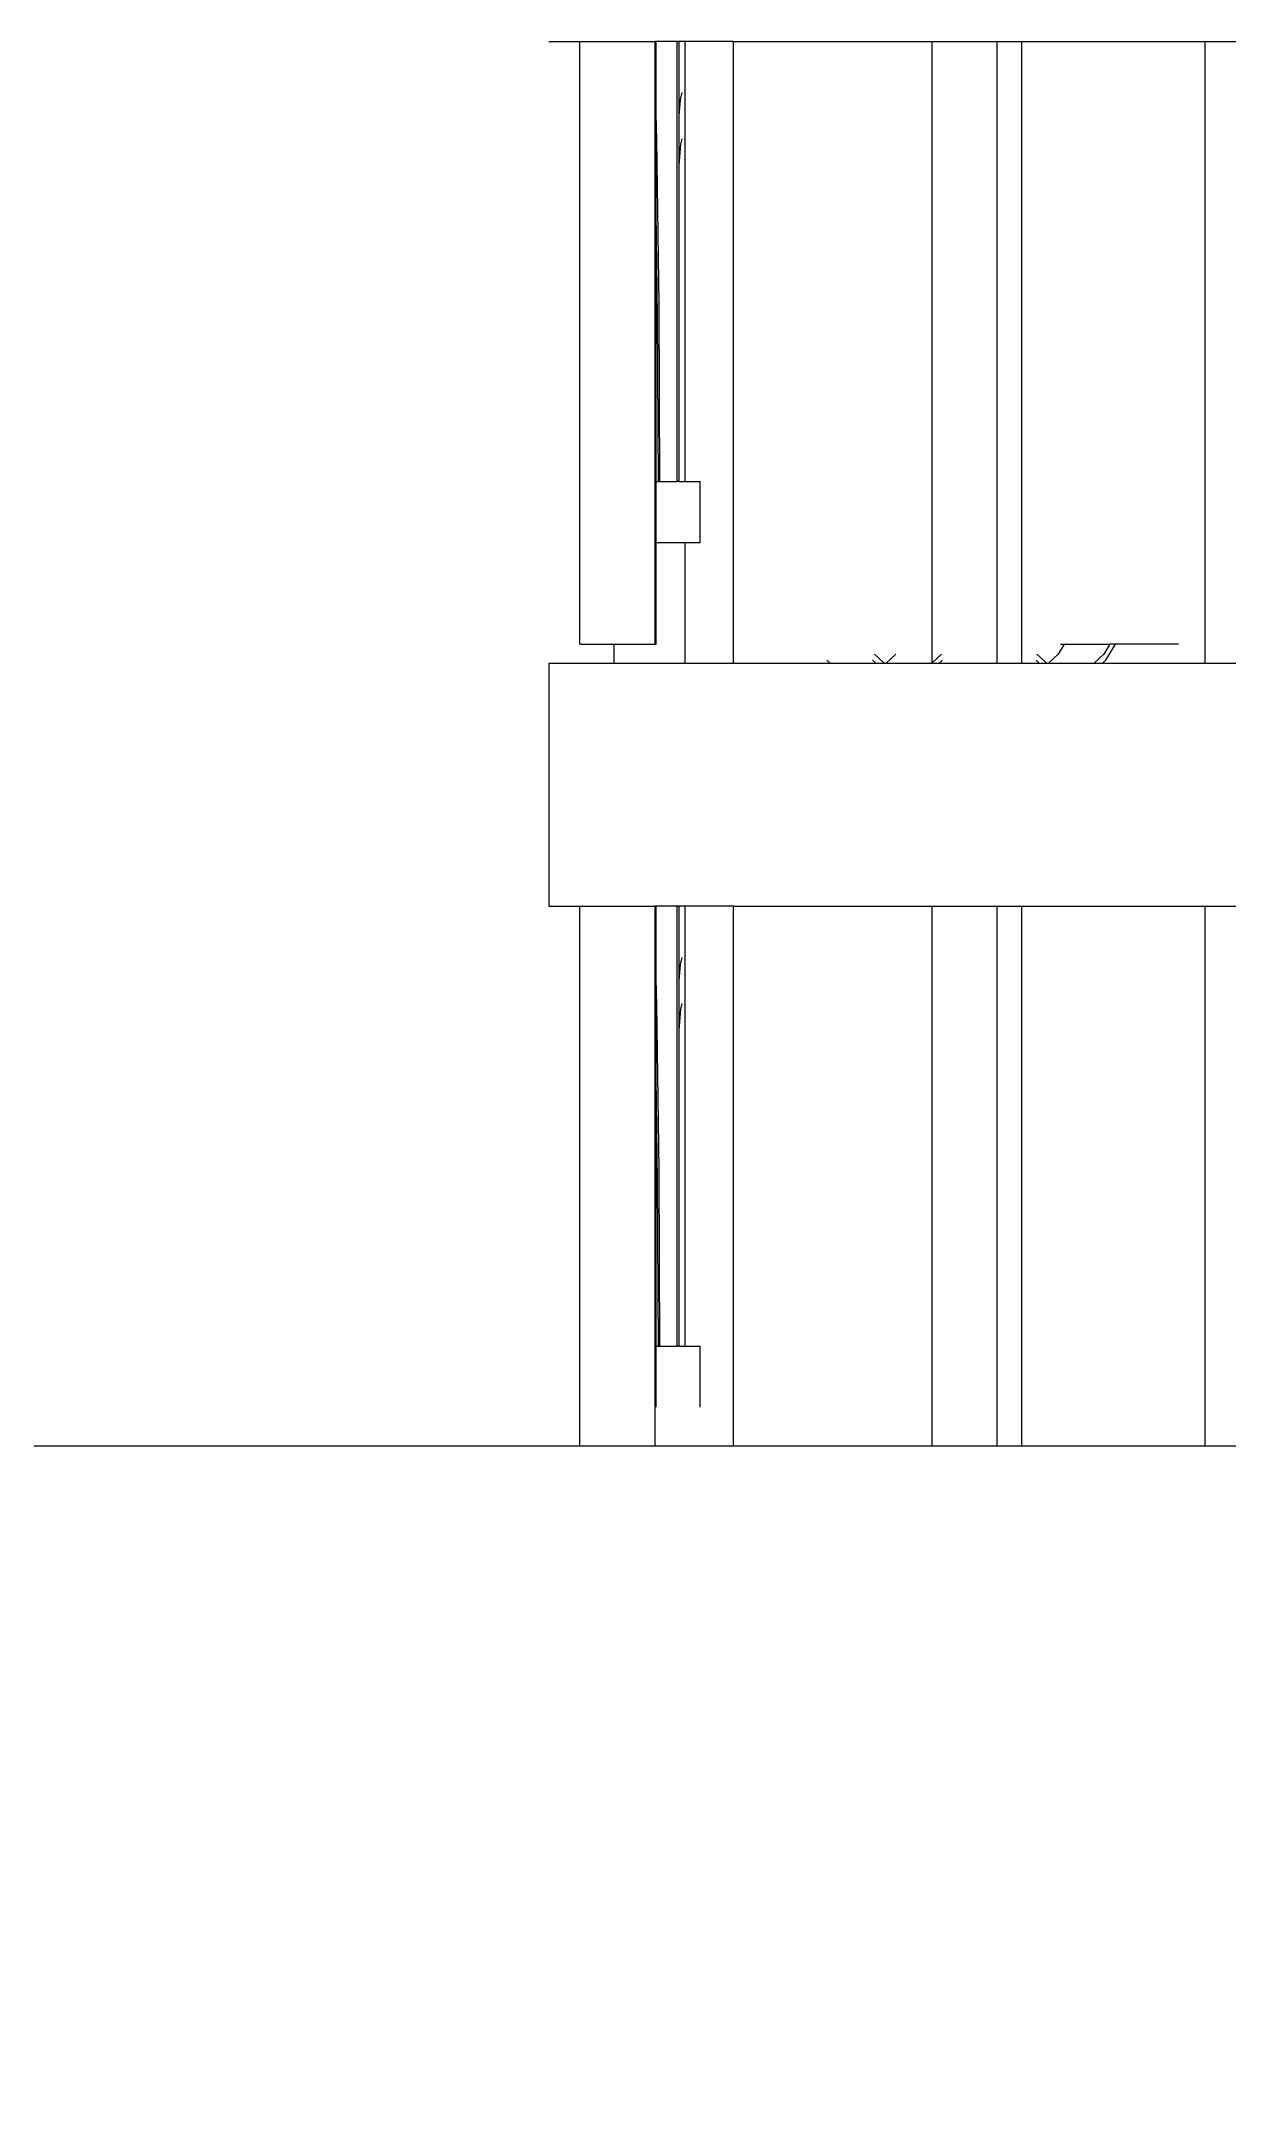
# Model space of a CAD drawing. Header units: millimetres. Extents: x 173236 to 801264, y -94969 to 615039.
# Drawn here: x 549069.2 to 549291.8, y -4598.8 to -4210.6 of the extents above; entities that cross this region are included whole.
import ezdxf

# ---------------------------------------------------------------- set-up
doc = ezdxf.new("R2010")
doc.units = ezdxf.units.MM
doc.header["$MEASUREMENT"] = 0
doc.header["$PDMODE"] = 2
for name, color, linetype in [('VOX-A-ANNO-DIMS', 160, 'Continuous'), ('VOX-A-COLUMN-SECT', 210, 'Continuous'), ('VOX-A-STAIRS-STEPS', 140, 'Continuous'), ('VOX-A-WALL-PATT', 233, 'Continuous')]:
    doc.layers.add(name, color=color, linetype=linetype)
doc.styles.add('1.5 mm Rotis Annotative', font='', dxfattribs={"height": 1.5})
doc.styles.get('1.5 mm Rotis Annotative').set_extended_font_data('Rotis Sans Serif')
doc.dimstyles.new('1.5 mm Rotis Annotative', dxfattribs={"dimtxt": 1.5, "dimasz": 1, "dimexe": 1.5, "dimexo": 0, "dimgap": 1, "dimtad": 1, "dimdec": 0, "dimrnd": 5, "dimzin": 0, "dimdsep": 46, "dimtxsty": '1.5 mm Rotis Annotative', "dimblk": 'ARCHTICK', "dimcen": 0.09, "dimdle": 1, "dimadec": 0, "dimazin": 0, "dimtfac": 1, "dimtdec": 0, "dimtofl": 0, "dimtmove": 1, "dimatfit": 3, "dimfxl": 2, "dimfxlon": 1, "dimtolj": 1, "dimtzin": 0, "dimarcsym": 0})

# ---------------------------------------------------------------- blocks, each defined once
blk = doc.blocks.new('SS')
at = {"layer": 'VOX-A-WALL-PATT'}
for p, q in [((293180.48, -2949), (293169.69, -2949)), ((293180.48, -3062.78), (293180.48, -2949)), ((293190.25, -2949), (293180.48, -2949)), ((293191.12, -2949), (293190.25, -2949)), ((293214.02, -2949), (293191.12, -2949)), ((293214.02, -3062.78), (293214.02, -2949)), ((293218.53, -2949), (293214.02, -2949)), ((293218.53, -3062.78), (293218.53, -2949)), ((293230.44, -2949), (293218.53, -2949)), ((293230.44, -3062.78), (293230.44, -2949)), ((293236.43, -2949), (293230.44, -2949)), ((293261.01, -2949), (293236.43, -2949)), ((293266.76, -2949), (293261.01, -2949)), ((293266.76, -3062.78), (293266.76, -2949)), ((293266.76, -2949), (293275.63, -2949)), ((293275.63, -3029.53), (293275.63, -2949)), ((293275.63, -2949), (293276.73, -2949)), ((293276.73, -2958.35), (293276.73, -2949)), ((293276.73, -2949), (293277.09, -2949)), ((293277.09, -3029.53), (293277.09, -2949)), ((293277.09, -2949), (293280.92, -2949)), ((293280.92, -2962.33), (293280.92, -2949)), ((293280.92, -2949), (293281.11, -2949)), ((293286.33, -2949), (293281.11, -2949)), ((293281.11, -3059.29), (293281.11, -2949)), ((293294.91, -2949), (293286.33, -2949)), ((293300.56, -2949), (293294.91, -2949)), ((293294.91, -3059.29), (293294.91, -2949)), ((293276.5, -2959.64), (293276.19, -2958.37)), ((293276.73, -2962.62), (293276.5, -2959.64)), ((293276.5, -2959.64), (293276.73, -2959.64)), ((293276.73, -2959.64), (293276.73, -2958.35)), ((293276.73, -2962.62), (293276.73, -2959.64)), ((293276.73, -2971.68), (293276.73, -2962.62)), ((293280.81, -2966.97), (293280.92, -2962.33)), ((293280.92, -2980.25), (293280.92, -2962.33)), ((293276.43, -2967.8), (293276.19, -2966.81)), ((293276.73, -2971.68), (293276.43, -2967.8)), ((293280.41, -2997.15), (293280.81, -2966.97)), ((293276.73, -3029.53), (293276.73, -2971.68)), ((293280.67, -2999.33), (293280.92, -2980.25)), ((293280.92, -2999.33), (293280.92, -2980.25)), ((293280.27, -3029.53), (293280.41, -2997.15)), ((293280.54, -3029.53), (293280.67, -2999.33)), ((293280.92, -2999.33), (293280.67, -2999.33)), ((293280.92, -3029.53), (293280.92, -2999.33)), ((293272.89, -3040.69), (293272.89, -3029.53)), ((293275.63, -3029.53), (293272.89, -3029.53)), ((293276.73, -3029.53), (293275.63, -3029.53)), ((293276.73, -3029.53), (293277.09, -3029.53)), ((293280.27, -3029.53), (293277.09, -3029.53)), ((293280.54, -3029.53), (293280.27, -3029.53)), ((293280.92, -3029.53), (293280.54, -3029.53)), ((293280.92, -3040.69), (293280.92, -3029.53)), ((293275.63, -3040.69), (293272.89, -3040.69)), ((293275.63, -3062.78), (293275.63, -3040.69)), ((293280.92, -3040.69), (293275.63, -3040.69)), ((293280.92, -3059.29), (293280.92, -3040.69)), ((293180.48, -3062.78), (293169.69, -3062.78)), ((293190.25, -3062.78), (293180.48, -3062.78)), ((293185.34, -3059.29), (293196.89, -3059.29)), ((293191.12, -3062.78), (293190.25, -3062.78)), ((293199.22, -3062.78), (293191.12, -3062.78)), ((293198.62, -3062.23), (293196.89, -3059.29)), ((293196.89, -3059.29), (293197.9, -3059.29)), ((293197.9, -3059.29), (293199, -3061.16)), ((293198.41, -3059.29), (293197.9, -3059.29)), ((293206.24, -3059.29), (293198.41, -3059.29)), ((293199.22, -3062.78), (293198.62, -3062.23)), ((293199, -3061.16), (293200.77, -3062.78)), ((293200.77, -3062.78), (293199.22, -3062.78)), ((293209.11, -3062.78), (293200.77, -3062.78)), ((293206.24, -3059.29), (293207.34, -3061.16)), ((293206.91, -3059.29), (293206.24, -3059.29)), ((293207.34, -3061.16), (293209.11, -3062.78)), ((293209.46, -3062.78), (293209.11, -3062.78)), ((293209.46, -3062.78), (293211.24, -3061.16)), ((293210.81, -3062.78), (293209.46, -3062.78)), ((293211.41, -3062.23), (293210.81, -3062.78)), ((293214.02, -3062.78), (293210.81, -3062.78)), ((293218.53, -3062.78), (293214.02, -3062.78)), ((293229.16, -3062.78), (293218.53, -3062.78)), ((293228.56, -3062.23), (293229.16, -3062.78)), ((293230.51, -3062.78), (293228.74, -3061.16)), ((293230.51, -3062.78), (293229.16, -3062.78)), ((293236.43, -3062.78), (293230.51, -3062.78)), ((293238.85, -3062.78), (293236.43, -3062.78)), ((293238.85, -3062.78), (293237.08, -3061.16)), ((293239.2, -3062.78), (293238.85, -3062.78)), ((293240.97, -3061.16), (293239.2, -3062.78)), ((293240.75, -3062.78), (293239.2, -3062.78)), ((293240.75, -3062.78), (293241.35, -3062.23)), ((293249.09, -3062.78), (293240.75, -3062.78)), ((293249.09, -3062.78), (293249.69, -3062.23)), ((293261.01, -3062.78), (293249.09, -3062.78)), ((293266.76, -3062.78), (293261.01, -3062.78)), ((293275.63, -3062.78), (293266.76, -3062.78)), ((293276.73, -3062.78), (293275.63, -3062.78)), ((293277.09, -3062.78), (293276.73, -3062.78)), ((293280.92, -3062.78), (293277.09, -3062.78)), ((293281.11, -3059.29), (293280.92, -3059.29)), ((293281.11, -3062.78), (293280.92, -3062.78)), ((293288.63, -3059.29), (293281.11, -3059.29)), ((293286.33, -3062.78), (293281.11, -3062.78)), ((293294.91, -3062.78), (293286.33, -3062.78)), ((293294.91, -3059.29), (293288.63, -3059.29)), ((293288.63, -3062.78), (293288.63, -3059.29)), ((293300.56, -3062.78), (293294.91, -3062.78)), ((293300.56, -3062.78), (293300.56, -3107.29)), ((293180.48, -3107.29), (293169.69, -3107.29)), ((293180.48, -3206.03), (293180.48, -3107.29)), ((293190.25, -3107.29), (293180.48, -3107.29)), ((293191.12, -3107.29), (293190.25, -3107.29)), ((293214.02, -3107.29), (293191.12, -3107.29)), ((293214.02, -3206.03), (293214.02, -3107.29)), ((293218.53, -3107.29), (293214.02, -3107.29)), ((293218.53, -3206.03), (293218.53, -3107.29)), ((293230.44, -3107.29), (293218.53, -3107.29)), ((293230.44, -3206.03), (293230.44, -3107.29)), ((293236.43, -3107.29), (293230.44, -3107.29)), ((293261.01, -3107.29), (293236.43, -3107.29)), ((293266.76, -3107.29), (293261.01, -3107.29)), ((293266.76, -3206.03), (293266.76, -3107.29)), ((293266.76, -3107.29), (293275.63, -3107.29)), ((293275.63, -3187.82), (293275.63, -3107.29)), ((293275.63, -3107.29), (293276.73, -3107.29)), ((293276.73, -3116.64), (293276.73, -3107.29)), ((293276.73, -3107.29), (293277.09, -3107.29)), ((293277.09, -3187.82), (293277.09, -3107.29)), ((293277.09, -3107.29), (293280.92, -3107.29)), ((293280.92, -3120.63), (293280.92, -3107.29)), ((293280.92, -3107.29), (293281.11, -3107.29)), ((293281.11, -3206.03), (293281.11, -3107.29)), ((293286.33, -3107.29), (293281.11, -3107.29)), ((293294.91, -3107.29), (293286.33, -3107.29)), ((293294.91, -3206.03), (293294.91, -3107.29)), ((293300.56, -3107.29), (293294.91, -3107.29)), ((293276.5, -3117.94), (293276.19, -3116.66)), ((293276.73, -3120.91), (293276.5, -3117.94)), ((293276.5, -3117.94), (293276.73, -3117.94)), ((293276.73, -3117.94), (293276.73, -3116.64)), ((293276.73, -3120.91), (293276.73, -3117.94)), ((293276.73, -3129.97), (293276.73, -3120.91)), ((293280.81, -3125.27), (293280.92, -3120.63)), ((293280.92, -3138.54), (293280.92, -3120.63)), ((293276.43, -3126.09), (293276.19, -3125.11)), ((293276.73, -3129.97), (293276.43, -3126.09)), ((293280.41, -3155.44), (293280.81, -3125.27)), ((293276.73, -3187.82), (293276.73, -3129.97)), ((293280.67, -3157.62), (293280.92, -3138.54)), ((293280.92, -3157.62), (293280.92, -3138.54)), ((293280.27, -3187.82), (293280.41, -3155.44)), ((293280.54, -3187.82), (293280.67, -3157.62)), ((293280.92, -3157.62), (293280.67, -3157.62)), ((293280.92, -3187.82), (293280.92, -3157.62)), ((293272.89, -3198.98), (293272.89, -3187.82)), ((293275.63, -3187.82), (293272.89, -3187.82)), ((293276.73, -3187.82), (293275.63, -3187.82)), ((293276.73, -3187.82), (293277.09, -3187.82)), ((293280.27, -3187.82), (293277.09, -3187.82)), ((293280.54, -3187.82), (293280.27, -3187.82)), ((293280.92, -3187.82), (293280.54, -3187.82)), ((293280.92, -3198.98), (293280.92, -3187.82))]:
    blk.add_line(p, q, dxfattribs=at)
blk = doc.blocks.new('_ArchTick')
at = {"color": 0, "linetype": 'ByBlock', "const_width": 0.15}
blk.add_lwpolyline([(-0.5, -0.5), (0.5, 0.5)], dxfattribs=at)
blk = doc.blocks.new('*D661')
at = {"layer": 'Defpoints', "color": 0, "transparency": 16777216}
for p in [(537437.71, -1723.82), (553695.97, -1723.82), (547999.44, -4473.82)]:
    blk.add_point(p, dxfattribs=at)
at = {"layer": 'VOX-A-ANNO-DIMS', "color": 0, "lineweight": -2, "transparency": 16777216}
for p, q in [((537437.71, -4573.82), (537437.71, -1623.82)), ((537637.71, -1723.82), (537287.71, -1723.82)), ((537637.71, -4473.82), (537287.71, -4473.82))]:
    blk.add_line(p, q, dxfattribs=at)
at = {"layer": 'VOX-A-ANNO-DIMS', "color": 0, "lineweight": -2, "transparency": 16777216, "xscale": 100, "yscale": 100, "zscale": 100}
for p, rotation in [((537437.71, -1723.82), 90), ((537437.71, -4473.82), 270)]:
    blk.add_blockref('_ArchTick', p, dxfattribs=dict(at, rotation=rotation))
at = {"layer": 'VOX-A-ANNO-DIMS', "color": 0, "transparency": 16777216, "insert": (537261.51, -3098.82), "char_height": 150, "attachment_point": 5, "rotation": 90, "style": '1.5 mm Rotis Annotative'}
blk.add_mtext('\\A1;2750', dxfattribs=at)
blk = doc.blocks.new('*D665')
at = {"layer": 'Defpoints', "color": 0, "transparency": 16777216}
for p in [(641539.18, 61543.32), (642299.94, 61543.32), (642299.94, 61417.89), (536630.73, -523.82), (560469.09, -523.82), (547516.89, -20473.82)]:
    blk.add_point(p, dxfattribs=at)
at = {"layer": 'VOX-A-ANNO-DIMS', "color": 0, "lineweight": -2, "transparency": 16777216}
for p, q in [((641539.18, 61543.32), (641539.18, 61267.89)), ((642299.94, 61543.32), (642299.94, 61267.89)), ((641439.18, 61417.89), (642399.94, 61417.89)), ((536630.73, -20573.82), (536630.73, -423.82)), ((536830.73, -523.82), (536480.73, -523.82)), ((536830.73, -20473.82), (536480.73, -20473.82))]:
    blk.add_line(p, q, dxfattribs=at)
at = {"layer": 'VOX-A-ANNO-DIMS', "color": 0, "lineweight": -2, "transparency": 16777216, "xscale": 100, "yscale": 100, "zscale": 100}
for p, rotation in [((641539.18, 61417.89), 180), ((536630.73, -523.82), 90), ((536630.73, -20473.82), 270)]:
    blk.add_blockref('_ArchTick', p, dxfattribs=dict(at, rotation=rotation))
blk.add_blockref('_ArchTick', (642299.94, 61417.89), dxfattribs=at)
at = {"layer": 'VOX-A-ANNO-DIMS', "color": 0, "transparency": 16777216, "insert": (641919.56, 61594.09), "char_height": 150, "attachment_point": 5, "style": '1.5 mm Rotis Annotative'}
blk.add_mtext('\\A1;760', dxfattribs=at)
at = {"layer": 'VOX-A-ANNO-DIMS', "color": 0, "transparency": 16777216, "insert": (536454.54, -10498.82), "char_height": 150, "attachment_point": 5, "rotation": 90, "style": '1.5 mm Rotis Annotative'}
blk.add_mtext('\\A1;19950', dxfattribs=at)

msp = doc.modelspace()

# ---------------------------------------------------------------- linework, layer by layer
at = {"layer": 'VOX-A-COLUMN-SECT'}
msp.add_lwpolyline([(547111.54, -4473.82), (551941.32, -4473.82), (551941.32, -4623.82), (547511.54, -4623.82), (547511.67, -5123.82), (547111.67, -5123.82), (547111.67, -4623.82), (546659.45, -4623.82), (544984.7, -4623.82), (544984.7, -4023.82), (545134.7, -4023.82), (545134.7, -4473.82), (547111.67, -4473.82)], dxfattribs=at)

# ---------------------------------------------------------------- block references
at = {"layer": 'VOX-A-STAIRS-STEPS', "xscale": -1.024232788984593, "yscale": 1.024232788984593, "zscale": 1.024232788984593}
msp.add_blockref('SS', (849572.41, -1190.1), dxfattribs=at)

# ---------------------------------------------------------------- dimensions: what is measured, and where the dimension line sits
at = {"layer": 'VOX-A-ANNO-DIMS'}
for base, p1, p2, picture, middle in [((536630.73, -523.82), (547516.89, -20473.82), (560469.09, -523.82), '*D665', (536454.54, -10498.82)), ((537437.71, -1723.82), (547999.44, -4473.82), (553695.97, -1723.82), '*D661', (537261.51, -3098.82))]:
    dim = msp.add_linear_dim(base=base, p1=p1, p2=p2, angle=270, dimstyle='1.5 mm Rotis Annotative', dxfattribs=at)
    dim.commit()
    dim.dimension.update_dxf_attribs({"geometry": picture, "text_midpoint": middle})

doc.saveas('drawing.dxf')
